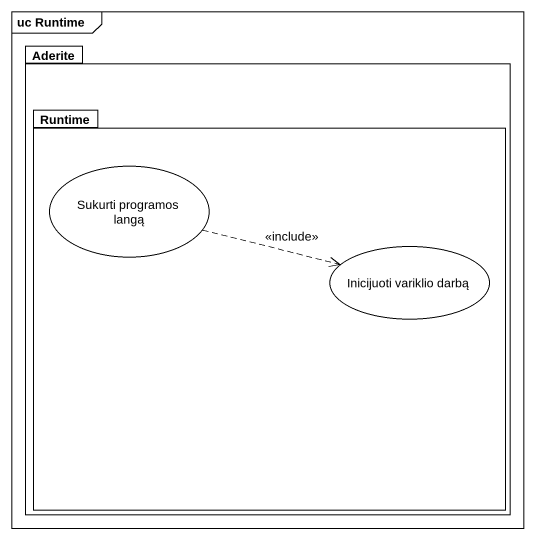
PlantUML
@startuml
mainframe uc Runtime
package Aderite {
  package Runtime {
    usecase "Sukurti programos langą" as Sukurti_programos_langą
    usecase "Inicijuoti variklio darbą" as Inicijuoti_variklio_darbą
  }
}
Sukurti_programos_langą .right.> Inicijuoti_variklio_darbą : <<include>>
@enduml
